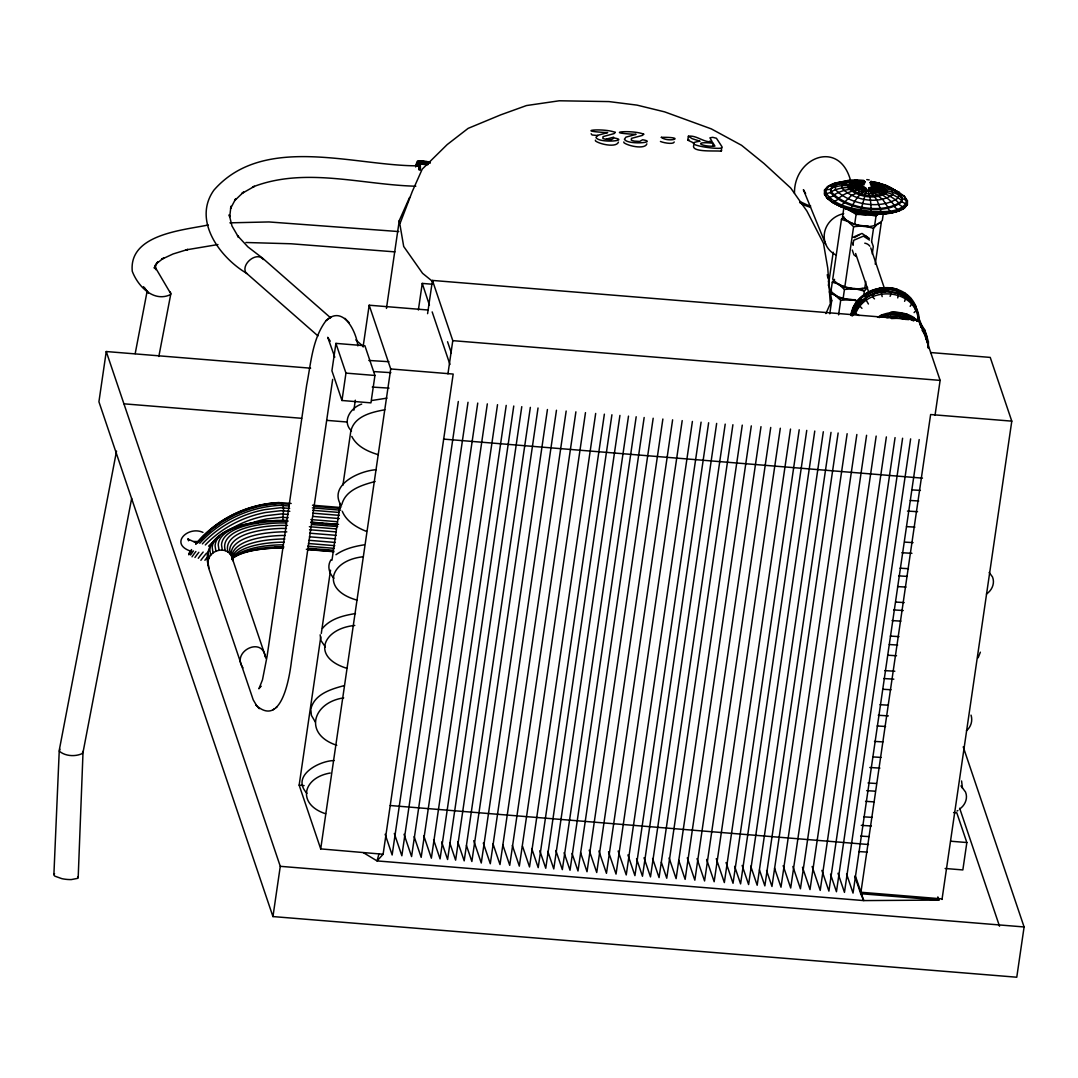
<?xml version="1.0" encoding="UTF-8"?>
<svg xmlns="http://www.w3.org/2000/svg" width="1078" height="1078" viewBox="0 0 1078 1078"><rect width="100%" height="100%" fill="white"/><g stroke="black" fill="none" stroke-linecap="round" stroke-linejoin="round"><path stroke-width="1.5" d="M919.13 322.538C921.164 285.454 862.13 281.048 853.331 314.951M928.36 348.396L928.401 341.861L926.191 334.072L921.205 327.079L926.191 334.072L925.382 335.487L927.511 342.993L928.401 341.861M849.302 181.144C840.651 181.818 830.02 182.452 824.481 190.119L824.441 194.04L827.217 198.204L831.098 199.767M852.334 205.615L850.192 209.86C868.41 213.457 892.651 219.09 907.393 204.739L907.447 200.804L904.658 196.654L898.19 191.695L894.807 191.278L899.456 194.795L901.841 198.365L901.801 201.734C884.661 216.045 844.667 209.186 830.612 192.558L830.653 189.189L833.119 186.251L836.649 184.513M879.217 183.166L870.687 181.454C882.154 183.314 895.225 187.276 901.976 197.476L901.936 200.831C884.108 215.034 845.907 208.391 831.178 191.709L831.219 188.354C839.075 179.474 853.062 179.608 863.99 180.592L865.176 182.142C860.069 182.142 853.345 181.239 849.747 185.685L849.733 187.356C857.94 195.927 875.282 198.958 885.092 191.911L885.119 190.24C881.925 185.147 875.242 184.068 869.825 182.748M257.036 706.306L253.209 699.838L208.782 568.389L207.259 556.302A108.878 38.485 8.3 0 1 208.606 550.952M188.475 540.792L187.963 538.636L188.987 539.97L188.381 539.256L196.075 542.746M78.182 877.613L83.006 752.498L131.664 498.386M53.9 874.42L59.263 750.194L116.532 451.103M890.091 296.302C895.939 286.169 865.23 291.612 874.487 298.875M275.55 521.146L283.042 520.485C282.099 515.405 286.708 502.159 278.447 502.577A107.207 98.704 -18.7 0 0 196.209 543.689M908.04 319.897L908.188 317.902L899.524 316.231L890.954 316.582A33.068 30.467 -18.6 0 0 888.137 317.161M851.539 315.409A33.62 30.952 -18.5 0 1 857.953 301.827C867.251 290.508 883.327 285.764 897.246 290.373L897.165 291.356L904.55 295.049L910.56 300.452L914.791 307.203L915.613 305.761C902.987 276.979 855.582 284.821 850.865 315.14M879.244 317.606C887.517 312.809 897.799 312.418 906.841 315.14L906.76 316.097L914.023 319.721L914.454 317.862C904.644 311.515 892.058 310.787 881.319 315.167L882.1 317.121L890.239 314.749L898.648 314.399L906.76 316.097L906.921 314.102C904.55 315.019 886.951 308.497 890.239 314.749M694.286 143.199L687.764 140.167L688.384 136.232C696.765 134.979 703.597 142.795 712.167 141.744L709.93 137.836L712.706 137.324L716.425 138.253L722.058 146.824L721.681 147.753C720.481 150.273 677.24 144.183 700.08 141.231L692.211 138.698L688.384 136.232M712.827 145.611L713.124 143.253C691.146 140.975 702.33 147.16 714.93 146.109L713.124 143.253M693.706 145.355C690.877 152.955 718.002 150.219 721.222 151.297L721.681 147.753M310.639 368.191L106.25 351.536L98.92 401.784L272.95 916.57L1016.77 977.22L1024.1 926.959L963.22 746.865M335.918 343.383L331.916 370.778L341.969 400.49L370.94 402.862L374.942 375.467L364.89 345.742L335.918 343.383L345.957 373.109L341.969 400.49M272.95 916.57L280.28 866.321L106.25 351.536M428.343 310.033L369.175 305.209L390.721 368.959L453.178 374.053L383.121 854.248L320.705 848.898L299.158 785.148L320.799 636.828M321.284 633.5L330.528 570.181M331.984 560.183L340.244 503.52M342.925 485.194L350.943 430.203M353.867 410.206L355.322 400.207M363.097 346.873L369.175 305.209M386.45 308.429L399.264 220.613L409.559 197.476M320.705 848.898L390.721 368.959M418.372 310.006L422.253 283.406L432.305 284.242M427.589 313.658L432.44 280.428L919.763 320.166L940.124 380.386L935.03 415.273M447.936 373.877L452.787 340.648L432.44 280.428M458.312 401.488L392.149 854.989L385.142 834.264M468.014 402.283L401.851 855.77L394.305 833.469M477.743 403.078L411.58 856.565L404.034 834.264M487.323 403.859L421.175 857.347L414.168 836.636M497.524 404.681L431.362 858.182L423.829 835.868M506.215 405.395L440.067 858.896L433.599 839.762M513.761 406.015L447.599 859.503L441.67 841.972M521.779 406.662L455.617 860.163L449.701 842.632M530.349 407.363L464.187 860.864L457.719 841.729M538.03 407.983L471.868 861.484L466.478 845.543M547.435 409.519L481.273 863.006L473.727 840.705M556.464 410.246L490.301 863.747L483.294 843.036M566.166 411.041L500.003 864.543L492.996 843.818M575.895 411.836L509.732 865.338L502.725 844.613M585.475 412.618L519.326 866.119L512.319 845.395M595.676 413.453L529.514 866.941L522.52 846.23M604.367 414.154L538.205 867.655L531.75 848.534M611.913 414.774L545.751 868.262L539.822 850.744M619.931 415.421L553.769 868.922L547.84 851.391M628.501 416.121L562.339 869.623L555.871 850.502M636.182 416.755L570.019 870.242L564.09 852.711M644.159 417.496L577.997 870.997L572.068 853.466M653.174 418.237L587.025 871.725L580.557 852.604M662.876 419.019L596.727 872.52L589.181 850.205M672.618 419.814L606.456 873.315L598.91 851M682.199 420.595L616.037 874.096L608.504 851.782M692.399 421.431L626.237 874.932L618.152 851.027M701.091 422.145L634.929 875.632L627.922 854.921M708.637 422.751L642.475 876.252L636.546 858.721M716.654 423.411L650.492 876.899L644.024 857.778M725.211 424.112L659.062 877.6L652.594 858.479M732.905 424.732L666.743 878.233L661.353 862.292M742.27 425.136L676.108 878.637L669.101 857.913M751.299 425.877L685.136 879.365L678.668 860.244M760.987 426.659L694.838 880.16L687.292 857.845M770.73 427.454L704.567 880.955L697.021 858.64M780.31 428.236L714.162 881.737L706.616 859.422M790.511 429.071L724.349 882.572L716.277 858.667M799.202 429.785L733.04 883.273L726.046 862.562M806.748 430.391L740.586 883.893L734.657 866.362M828.349 285.535L833.213 252.225M834.561 279.35L832.297 282.18L830.909 291.653L836.892 295.978M843.724 216.57L841.446 219.386L832.728 279.189C840.975 288.702 855.945 290.683 867.574 287.408L864.354 291.1L863.667 295.844M843.953 207.124L842.484 217.204C852.779 225.908 872.008 231.568 882.316 220.451L883.151 214.684M829.777 313.806L831.704 300.56L828.376 281.156M814.766 431.052L748.604 884.539L742.136 865.418M838.59 314.843L840.705 300.29L834.844 295.076L829.669 293.229M823.322 431.752L757.174 885.24L750.706 866.119M857.562 300.668L843.063 298.956L844.438 289.47L838.617 284.147L832.297 282.18M844.882 286.492L853.601 226.69L847.766 221.354L841.446 219.386M854.638 224.507L856.107 214.414L847.295 208.553M831.017 432.372L764.854 885.873L759.464 869.933M838.132 432.979L771.969 886.466L766.579 870.539M864.799 288.109L865.769 281.466M871.576 241.607L873.517 228.32L877.64 223.793L881.278 222.634L875.228 264.164M874.554 226.124L876.023 216.045L878.179 213.996M847.146 433.706L780.998 887.207L774.53 868.086M856.848 434.501L790.7 888.002L783.154 865.688M866.577 435.296L800.428 888.784L792.882 866.483M876.171 436.078L810.009 889.579L802.477 867.264M886.372 436.913L820.21 890.401L812.125 866.496M895.063 437.614L828.901 891.115L821.894 870.391M902.596 438.234L836.447 891.722L830.518 874.204M910.627 438.881L844.465 892.382L837.997 873.261M919.184 439.581L853.035 893.083L846.567 873.962M942.01 899.443L1011.784 421.148L990.237 357.411L930.597 352.546M953.572 812.556L956.792 812.812L966.845 842.538L962.843 869.933L945.136 868.477M332.671 379.375L291.478 661.016C289.591 676.58 281.681 728.553 255.809 705.025M852.9 244.868L853.709 240.286L863.411 236.136L869.461 240.071M872.291 253.95L873.274 246.485L871.671 241.755M794.486 193.326C793.799 157.509 839.263 138.873 850.542 180.444M962.438 788.193L961.589 780.971M135.195 353.611L147.214 290.817M158.83 356.481L170.836 293.782L154.868 266.697M420.124 169.987A11.076 1.886 -84.8 0 0 420.056 165.082L420.097 163.155L427.993 163.869M904.55 295.049L904.981 293.149L903.903 293.149L911.22 298.754L910.56 300.452M906.288 297.016L904.577 301.328M861.767 206.707L866.294 191.251L872.978 191.466L876.454 189.755L875.862 188.017L870.997 185.632L874.325 183.759L877.142 182.91L886.385 185.578L899.241 192.544L890.778 188.071L880.376 184.5M378.957 853.911L377.057 860.918L863.734 900.588L938.911 900.076L937.833 896.896M208.081 561.732C208.862 549.578 227.674 545.091 231.959 557.393L266.118 658.456M897.731 297.905L898.621 293.189L890.954 291.882M851.364 315.652L853.17 309.386M852.455 315.975L854.275 309.723L852.819 308.375C860.702 292.327 880.174 283.837 897.327 289.322L897.165 291.356C886.21 287.813 873.962 289.955 864.664 296.706L864.03 294.806M861.376 207.65L860.702 211.719M417.496 163.829L417.9 162.535M417.429 166.066L417.927 164.462A9.945 1.698 -84.8 0 1 418.884 163.074M341.861 504.41C345.62 489.87 362.316 484.898 375.104 481.529M310.99 708.502C314.736 693.962 331.445 688.99 344.219 685.621M400.194 223.052L412.335 191.358L422.239 169.125L447.181 144.587L468.148 128.363L500.704 114.861L526.509 105.55L559.266 100.78L608.976 101.588L636.99 105.118L664.627 111.869L711.318 128.888L741.543 145.287L764.059 163.546L790.686 187.99L806.937 211.099L823.484 243.291L827.756 268.152L830.249 302.554M351.199 429.772C355.43 415.812 372.247 412.052 384.806 409.775M331.067 559.698C326.971 565.707 329.019 573.442 333.951 578.226M919.938 325.044L920.585 323.387L924.911 330.272L927.12 338.061L926.231 339.193M978.15 657.755L980.36 652.177M155.138 265.808L154.208 268.126L157.752 261.954L156.135 263.867L163.667 258.006L161.606 259.313L173.046 253.977L187.815 249.436L185.955 249.907L217.945 244.544M825.182 190.766A41.436 14.661 8.3 0 0 833.173 202.731C846.594 210.52 861.942 214.751 877.479 214.495L879.742 212.528M825.91 313.577L831.704 300.56M687.764 140.167L688.923 139.547M852.779 204.685L857.306 197.409L866.335 189.149M916.92 309.629L915.451 309.17L916.92 309.629L914.077 312.593M855.999 306.88L861.632 299.657M859.166 315.598L855.568 313.59C866.389 285.697 914.023 287.395 918.267 318.697L916.084 319.667M59.91 749.197L59.438 751.272C65.435 756.311 75.42 756.837 82.373 753.495L82.844 751.42M170.836 293.782L170.203 294.752C153.265 302.473 137.755 285.939 132.257 271.252C128.727 234.276 182.708 230.315 208.256 224.979M853.345 315.072A33.62 30.966 -18.6 0 1 881.103 291.855L882.168 296.625M890.954 316.582L888.164 317.484M870.35 212.972L871.213 213.04L870.755 208.862M918.267 318.697L919.17 317.552L917.621 316.811M357.856 345.89C356.373 331.741 343.181 304.319 326.041 320.651C312.229 338.91 311.003 363.259 306.678 384.967L267.061 656.489L262.48 679.827L258.909 688.802L261.038 686.147L260.014 686.902M829.278 292.057L830.788 290.251M844.734 201.963L851.526 195.468L866.106 188.785M910.155 306.327L912.527 302.622L911.22 302.419M906.544 205.143A41.436 14.661 8.3 0 1 881.4 213.633L870.296 213.255L869.447 214.239L861.16 213.174L860.985 212.056L840.328 206.073L832.634 202.3L837.646 199.646M879.729 288.082L880.376 289.982M899.928 318.199L891.519 318.549L890.886 316.689L899.78 316.137L899.928 318.199L906.409 319.56M383.121 854.248L377.057 860.918L363.367 852.644M966.454 730.709C970.982 727.017 972.855 720.71 971.035 715.132M322.457 628.407C330.501 618.61 343.532 615.471 355.471 613.557M854.342 237.632L859.638 234.559M986.437 594.032C991.962 590.367 995.142 583.292 992.474 576.892L989.159 572.458M959.474 809.12C964.985 805.468 968.179 798.394 965.497 791.98L960.956 785.916M838.172 198.756C845.691 191.884 856.228 189.661 866.052 188.542M418.507 161.282L419.585 161.201L420.258 164.274A12.195 2.075 -84.8 0 1 420.339 169.691M709.957 141.029L709.607 141.946M326.041 320.651L328.076 319.169M328.709 318.697L330.798 317.175M272.95 709.809L274.445 708.731M275.672 707.828L277.113 706.777M721.222 151.297L721.613 150.381M854.921 311.69L854.113 312.243L855.568 313.59M844.236 202.88L840.328 206.073L855.231 211.625L853.156 211.369L851.997 210.035M833.55 195.253C842.888 188.852 854.867 188.354 865.823 188.354M873.207 212.892L881.049 213.835L881.359 211.773L879.823 209.159M591.135 133.753L592.091 134.979L598.074 135.572M877.532 317.363L881.319 315.167M361.709 404.088C350.822 407.484 341.47 421.363 351.495 430.93M335.959 554.725C344.259 548.904 354.204 546.357 364.081 544.862M853.318 237.147L861.996 233.427L869.394 238.454M956.941 811.047L957.884 810.562M831.178 191.709C841.743 185.995 854.45 187.1 865.998 188.205M824.481 190.119L830.653 189.189M832.863 183.988L841.689 181.737M890.199 213.121L899.012 210.857L894.619 206.989M857.293 301.005L858.587 302.622L857.293 301.005L857.94 300.722M859.247 304.589L858.587 304.872L861.969 308.348M831.219 188.354C841.635 183.651 853.668 185.807 864.516 187.774M888.285 287.732L888.919 289.632L888.851 288.621M898.014 312.526L898.648 314.399L898.58 313.402M827.352 186.683L834.21 183.449L836.622 183.772M899.012 210.857L894.929 211.032M844.977 181.616L847.699 180.592L863.99 180.592M870 213.996L877.479 214.495L887.396 212.918M868.868 187.855L878.341 185.12L882.922 184.864L894.983 190.429M833.671 185.429L841.81 181.953L846.944 181.926L853.318 183.071L864.637 187.127M330.272 773.02C302.285 777.737 296.8 804.336 325.637 813.769M890.563 212.582L891.412 212.285M613.651 137.162L606.119 139.183M886.83 317.74L891.048 316.501M343.707 697.87C312.58 702.425 303.107 734.172 336.767 745.302M832.998 196.129L827.217 198.204L833.698 203.149L841.096 206.787L843.67 206.814M838.361 183.139L843.656 181.912L840.611 182.209M837.835 183.934L840.503 183.327M854.908 180.026L857.509 180.376L864.098 184.742L859.193 185.861L858.56 187.451L861.982 190.051L866.294 191.251M884.674 213.929L889.094 212.918M850.192 209.86L851.377 209.617M371.694 400.517L386.948 398.146M363.38 556.747C329.572 560.142 320.153 589.841 357.047 600.136M354.77 625.456C322.511 628.555 310.828 657.27 346.954 668.347M334.045 760.542C318.697 760.839 290.588 776.147 306.987 793.327M868.935 188.111L881.615 186.723L887.639 187.168L899.604 193.932M376.128 469.725C359.419 470.749 327.496 485.113 341.51 506.081M853.601 226.69L863.801 225.814L873.517 228.32M844.438 289.47L854.652 288.608L864.354 291.1M865.324 298.673L868.423 304.009M840.705 300.29L850.919 299.549L858.088 301.099M830.612 192.558L824.441 194.04L828.47 199.201M879.311 213.552L891.263 212.636L887.962 208.526M229.91 222.836L268.961 221.947L398.766 231.568M869.164 188.286L883.933 188.475L890.954 189.688L892.665 192.234L898.459 194.727L901.976 197.476M881.022 291.949L885.307 291.774M856.107 214.414L866.16 214.562M245.892 242.496L290.966 243.763L394.898 251.875M286.896 520.687L275.955 520.674A102.639 36.275 8.3 0 0 215.088 545.859L215.869 551.047M286.573 520.526L277.342 520.512A99.621 35.21 8.3 0 0 218.255 544.956L219.023 550.036M287.772 521.321L278.69 521.28A96.4 34.078 8.3 0 0 221.529 544.942L222.27 549.888M286.613 522.978L279.916 522.938A93.166 32.933 8.3 0 0 225.383 550.629M287.516 525.417L280.927 525.377A90.202 31.882 8.3 0 0 228.159 552.206M286.492 528.463L281.641 528.422A87.574 30.952 8.3 0 0 229.708 549.915L230.396 554.523M286.802 531.899L282.045 531.858A85.593 30.251 8.3 0 0 231.285 552.866L232.727 560.641L232.053 556.167A84.34 29.82 8.3 0 1 282.086 535.47L285.212 535.496M283.312 544.889L280.145 544.862A85.593 30.251 8.3 0 0 233.198 557.784M283.81 546.842L278.959 546.815A87.574 30.952 8.3 0 0 231.905 559.091M888.205 188.044L891.546 188.771M284.875 539.027L281.762 539A83.922 29.658 8.3 0 0 232.147 558.188M284.228 542.221L281.102 542.194A84.34 29.82 8.3 0 0 232.12 558.754M193.757 541.479L197.53 541.533M866.779 179.595L869.205 179.918M864.879 181.751L851.714 182.788L847.753 185.685L847.739 187.545C856.835 197.045 876.104 200.414 886.992 192.598L887.005 190.739L883.125 186.831L870.04 182.425M864.637 183.435L856.848 184.176L854.167 186.144L854.14 187.41C860.325 193.851 873.382 196.142 880.78 190.833L879.904 188.246L878.152 186.925L870.404 184.19M881.777 213.39L871.213 213.04L849.76 209.253M281.843 502.766L278.879 502.671A108.42 99.823 -18.7 0 0 195.684 544.269M833.119 186.251L828.901 186.049L826.139 189.351L826.085 193.137C835.881 207.232 855.501 209.051 871.172 211.45C882.72 211.436 897.934 213.484 906.046 203.446L906.086 199.659L903.404 195.657L899.456 194.795M868.989 188.448L885.119 190.24L892.665 192.234L892.638 194.646C878.53 204.766 853.587 200.4 841.783 188.084L841.81 185.685L843.575 183.583L851.701 180.834L862.05 184.904M368.824 360.456L388.956 361.709M374.079 371.6L390.856 372.651M372.26 387.083L389.037 388.12M912.028 489.897L920.41 490.409M910.29 500.475L918.685 500.987M907.474 511.08L917.553 511.686M906.504 526.616L914.899 527.129M904.658 542.113L913.066 542.625M901.841 552.718L911.921 553.324M900.036 568.2L908.431 568.699M898.702 575.881L907.11 576.393M897.57 586.58L905.978 587.092M895.818 602.063L904.213 602.575M893.635 609.919L903.256 610.512M892.045 620.591L900.912 621.144M890.307 636.087L898.998 636.613M889.269 644.536L897.651 645.048M888.137 655.235L896.532 655.747M884.769 670.624L894.834 671.23M883.771 678.547L893.837 679.167M882.639 689.246L891.034 689.758M880.025 704.689L888.42 705.201M878.274 715.266L888.353 715.886M877.142 725.966L885.55 726.478M874.501 741.394L882.895 741.907M872.641 756.904L881.049 757.416M869.825 767.496L879.917 768.115M868.033 782.978L876.427 783.49M866.699 790.659L875.093 791.171M865.567 801.358L873.962 801.87M863.801 816.855L872.196 817.367M861.268 825.357L871.347 825.991M860.635 836.097L869.03 836.609M858.775 851.566L867.157 852.092M452.787 340.648L940.124 380.386M1011.784 421.148L930.624 414.531L860.716 893.702L863.734 900.588L855.689 876.791M345.957 373.109L374.942 375.467M124.051 403.832L301.638 418.304M326.769 420.366L346.86 421.997M443.516 439.096L922.472 478.147M281.318 502.671L291.168 503.48M312.526 505.218L340.877 507.536M288.917 504.261L279.31 503.615A108.878 100.241 -18.7 0 0 197.975 542.813M313.617 506.269L340.311 508.452M289.335 506L279.795 505.353A108.42 99.823 -18.7 0 0 199.767 543.272M312.377 507.873L340.702 510.19M289.645 508.398L280.307 507.778L265.08 509.584A107.207 98.704 -18.7 0 0 202.354 543.891M312.647 510.285L339.287 512.454M289.82 511.322L280.806 510.702L265.74 512.468A105.226 96.872 -18.7 0 0 205.292 544.956M312.768 513.182L339.381 515.365M288.23 514.408L281.264 513.936L266.401 515.648A102.639 94.487 -18.7 0 0 225.962 531.953M312.728 516.402L339.314 518.572M288.136 517.709L281.654 517.265L267.021 518.909A99.621 91.724 -18.7 0 0 248.802 524.029M310.895 519.569L337.401 521.725M310.666 522.102L338.546 524.38M311.65 522.412L323.077 523.356M326.338 523.612L336.309 524.434M283.042 520.485L287.907 520.89M311.219 522.857L337.347 524.986M311.636 524.501L337.683 526.616M309.359 526.711L336.188 528.894M309.561 529.743L336.215 531.912M309.615 533.179L336.066 535.335M309.426 536.79L335.757 538.933M309.036 540.307L335.325 542.463M308.443 543.514L334.786 545.67M307.715 546.182L334.167 548.338M308.537 548.271L333.533 550.306M311.838 549.228L316.838 549.632M326.85 550.454L330.191 550.723M306.314 549.254L332.9 551.41M307.351 549.564L334.018 551.747M950.742 841.217L966.845 842.538M390.236 805.522L868.518 844.519M860.931 892.261L942.091 898.877M938.911 900.076L860.716 893.702L854.787 876.171M280.28 866.321L1024.1 926.959M299.158 785.148L304.09 785.579M419.194 160.918L430.243 161.916M430.391 162.023L419.342 161.013L419.221 162.118L430.27 163.115M422.387 161.471L426.214 161.821M423.479 161.862L426.416 162.118M427.939 163.438L420.043 162.724L419.854 163.613L427.737 164.328M419.908 164.045L427.804 164.759M418.547 165.823C355.511 166.322 263.867 133.012 213.916 190.146C192.127 220.64 220.343 258.127 247.374 273.745M415.812 186.211C362.033 184.877 304.858 166.538 252.522 187.046L254.421 186.359L241.917 193.461L243.561 192.073L234.64 200.629L235.732 198.702L230.584 208.472L230.935 206.248L229.695 216.921L229.223 214.711L231.972 225.976L238.602 237.362L237.483 235.651L247.913 246.902L262.412 258.019L330.582 317.794M202.96 532.397C188.165 525.525 169.286 543.568 190.146 550.966M835.949 203.432L833.173 202.731M862.373 211.787L867.062 212.393M860.985 212.056L870.296 213.255M868.976 188.596C880.47 190.469 893.15 192.558 901.936 200.831M870.768 215.088L876.023 216.045M900.912 316.676L908.188 317.902L913.214 320.409M860.325 211.908L840.719 206.437M856.848 211.989L860.082 212.716M868.881 188.717C879.837 191.547 891.762 194.97 899.483 203.755M844.734 207.353L849.451 209.671L845.987 208.943L837.39 204.106L843.212 206.936M863.343 187.114L850.973 184.217L837.633 184.001L835.45 186.602L835.41 189.58C849.262 204.604 881.764 210.331 898.419 197.705L898.459 194.727L896.344 191.561M901.841 198.365L907.447 200.804M914.157 305.303L915.613 305.761L917.863 313.685M923.469 329.814L924.911 330.272L924.102 331.687L920.774 326.378M924.749 333.628L926.191 334.072M378.365 454.714C368.002 451.628 356.831 446.588 351.778 436.401M868.922 188.906C878.597 192.531 888.824 197.234 894.794 206.046M901.801 201.734L907.393 204.739L902.973 208.809L904.523 208.162L899.335 204.672M839.722 297.528L843.063 298.956M366.493 531.4C356.67 527.519 346.456 521.482 342.265 511.268M898.217 293.256L905.736 297.016L911.853 302.527L916.165 309.399M907.784 317.97L913.699 320.921M868.855 189.135L882.747 199.484L888.178 207.569M799.903 201.546L807.826 205.211A23.554 9.621 9 0 0 810.683 206.033M871.455 290.508L872.102 292.394M838.091 204.524L840.153 206.087M856.107 256.47L853.884 254.785L852.294 250.056M903.404 195.657L904.658 196.654M432.817 281.627L422.563 273.313L403.698 246.485L399.264 220.613M674.249 141.986C673.507 144.573 663.954 142.983 660.437 141.461M355.821 339.934L363.394 346.577M317.929 335.891L245.905 272.721C240.771 264.11 256.968 250.891 263.328 259.542M646.867 143.859C645.021 149.519 628.946 146.312 623.987 142.768L623.812 141.946M618.435 142.094C616.589 147.74 600.513 144.546 595.541 141.002L595.379 140.18M865.513 235.786L866.981 237.093M918.133 321.177L913.389 317.862L916.947 321.055M868.639 189.445L876.94 199.942L880.093 208.202M330.259 341.214L327.739 337.306L334.786 357.222M344.973 318.347L346.752 320.193M347.278 320.745L349.016 322.551M258.073 707.384L259.34 708.704M325.34 646.935L320.907 640.48L320.153 634.807M315.382 722.098L311.394 715.361L310.814 709.445M169.691 291.612L170.661 292.704M144.452 287.839L148.36 292.987L143.482 286.667M922.054 330.178L925.382 335.487M805.589 193.514L803.38 189.674L825.613 244.005M242.995 667.848C230.759 651.92 262.399 635.643 265.282 656.96M426.457 161.538L426.928 162.63M867.871 189.432L870.458 199.74L871.078 207.906M870.755 247.913L884.688 289.12M855.636 253.505L869.003 293.068M959.663 808.271L999.522 926.218M447.545 341.726L451.305 352.883M432.17 311.906L449.944 364.485M422.253 283.406L429.435 305.128M422.253 161.161L422.724 162.63M852.725 243.197L853.25 245.056M155.084 267.209L155.744 269.635L155.394 264.905M827.271 274.688L827.823 277.922M213.026 552.879L212.231 547.584A105.226 37.191 8.3 0 1 237.133 527.021M210.668 555.386L209.873 550.023A107.207 37.892 8.3 0 1 220.168 535.51M208.984 558.404L208.175 552.987A108.42 38.323 8.3 0 1 215.007 540.913M207.973 563.026L208.782 568.389M207.192 559.725L208.014 565.128M836.407 255.176A23.514 21.829 -22.2 0 1 824.508 232.7A23.514 21.829 -22.2 0 1 843.71 213.66M810.467 207.272A23.568 10.295 10.1 0 1 799.633 202.516M200.885 560.304A99.621 91.724 -18.7 0 1 206.653 553.081M198.271 558.296A102.639 94.487 -18.7 0 1 203.163 552.057M208.553 546.182A102.639 94.487 -18.7 0 1 219.386 536.628M194.943 557.501A105.226 96.872 -18.7 0 1 198.851 552.3M190.563 554.995A108.42 99.823 -18.7 0 1 193.474 550.912M188.825 554.833A108.878 100.241 -18.7 0 1 191.682 550.696M188.744 553.688A108.42 99.823 -18.7 0 1 191.574 549.578M200.575 539.997A105.226 96.872 -18.7 0 1 209.954 530.807M213.754 527.654A105.226 96.872 -18.7 0 1 220.424 522.749M224.601 520.054A105.226 96.872 -18.7 0 1 233.333 515.203M236.325 513.761A105.226 96.872 -18.7 0 1 240.906 511.754M244.019 510.527A105.226 96.872 -18.7 0 1 248.735 508.856M250.312 508.358A105.226 96.872 -18.7 0 1 256.739 506.552M263.248 505.124A105.226 96.872 -18.7 0 1 268.179 504.302M273.138 503.709A105.226 96.872 -18.7 0 1 276.44 503.439M192.019 556.827A107.207 98.704 -18.7 0 1 195.9 551.478M204.901 560.277A96.4 88.746 -18.7 0 1 206.976 557.649M274.903 547.287A96.4 34.078 8.3 0 1 282.854 547.193M236.432 555.022A93.166 32.933 8.3 0 1 282.369 547.974M232.821 557.825A90.188 31.882 8.3 0 1 283.554 547.799M255.297 523.288A105.226 37.191 8.3 0 1 258.356 522.911M878.732 214.064A18.852 6.657 8.3 0 1 846.688 208.418M855.326 299.697A17.598 6.212 8.3 0 1 846.365 298.97M844.882 298.673A17.598 6.212 8.3 0 1 831.448 289.995M866.146 288.069A17.544 6.198 8.3 0 1 838.563 284.525M862.979 288.432A17.544 6.198 8.3 0 1 847.146 287.408M845.731 287.031A17.544 6.198 8.3 0 1 843.05 286.182M841.81 285.71A17.544 6.198 8.3 0 1 838.617 284.147M868.194 225.962A17.544 6.198 8.3 0 1 844.37 217.931M864.772 243.183A8.072 7.519 -21.2 0 1 869.838 246.188M78.007 876.724A8.193 2.708 7.6 0 1 77.522 878.381L71.283 879.581A14.984 4.959 7.6 0 1 61.972 878.691L55.045 876.225A8.193 2.708 7.6 0 1 54.56 873.652M851.283 314.965A33.566 30.898 -18.7 0 1 863.869 295.399M865.041 294.55A33.566 30.898 -18.7 0 1 871.428 291.02M884.176 288.122A33.566 30.898 -18.7 0 1 888.528 288.203M892.786 288.823A33.566 30.898 -18.7 0 1 895.562 289.524M896.909 289.955A33.566 30.898 -18.7 0 1 903.014 292.812M904.415 293.715A33.566 30.898 -18.7 0 1 910.519 299.212M911.53 300.479A33.566 30.898 -18.7 0 1 913.349 303.188M854.8 313.078A33.566 30.898 -18.7 0 1 865.378 299.846M914.845 307.634A33.566 30.898 -18.7 0 1 916.327 310.518M897.219 290.359A33.62 30.952 -18.5 0 1 916.34 309.507M927.781 342.588A33.014 30.4 -18.7 0 1 928.023 347.372M925.611 334.948A33.014 30.4 -18.7 0 1 927.174 339.462M878.84 317.013A33.014 30.4 -18.7 0 1 881.44 315.773M893.985 312.916A33.014 30.4 -18.7 0 1 898.257 312.997M902.461 313.604A33.014 30.4 -18.7 0 1 905.183 314.304M906.504 314.722A33.014 30.4 -18.7 0 1 912.514 317.538M919.898 323.818A33.014 30.4 -18.7 0 1 921.825 326.378M906.841 315.14A33.068 30.454 -18.5 0 1 916.826 320.813M920.262 324.249A33.068 30.454 -18.5 0 1 926.069 335.527M416.27 165.19A11.076 1.886 -84.8 0 1 419.032 169.893M416.337 165.972A9.945 1.698 -84.8 0 1 418.857 167.818M415.65 166.942A12.195 2.075 -84.8 0 1 418.251 160.811A12.195 2.075 -84.8 0 1 419.248 169.583M615.269 132.392L614.11 133.605L603.047 136.61L602.818 138.253A5.067 1.401 7.2 0 0 605.89 139.345L611.293 139.668L614.177 137.997C630.468 140.706 598.775 143.509 595.999 137.458L597.468 135.397L607.669 132.581C571.69 130.95 603.357 127.608 615.269 132.392M643.701 134.157L642.542 135.37L631.479 138.375L631.25 140.019A5.067 1.401 7.2 0 0 634.322 141.11L639.726 141.434L642.609 139.763C658.901 142.471 627.207 145.274 624.431 139.224L625.9 137.162L636.101 134.346C600.123 132.715 631.802 129.373 643.701 134.157M661.34 137.337C668.549 143.078 688.155 137 661.34 137.337"/></g></svg>
